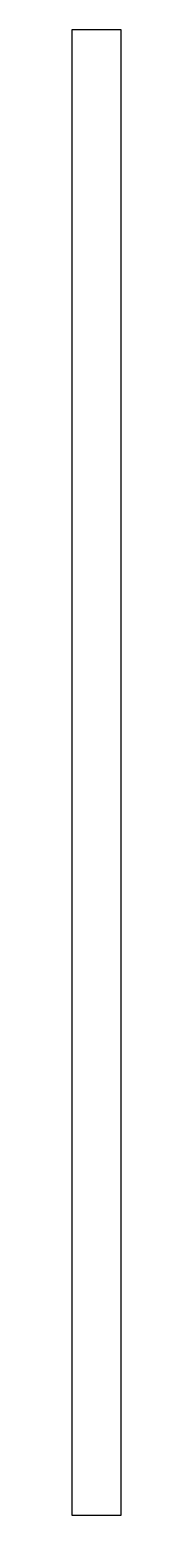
# Model space of a CAD drawing. Header units: inches. Extents: x 121 to 126, y -300 to -150.
import ezdxf

# ---------------------------------------------------------------- set-up
doc = ezdxf.new("R2010")
doc.units = ezdxf.units.IN
doc.header["$MEASUREMENT"] = 0
doc.layers.add('SLD-0', color=179, linetype='Continuous')

msp = doc.modelspace()

# ---------------------------------------------------------------- linework, layer by layer
at = {"layer": 'SLD-0'}
for p, q in [((126, -150), (121, -150)), ((121, -150), (121, -300)), ((126, -300), (126, -150)), ((121, -300), (126, -300))]:
    msp.add_line(p, q, dxfattribs=at)

doc.saveas('drawing.dxf')
